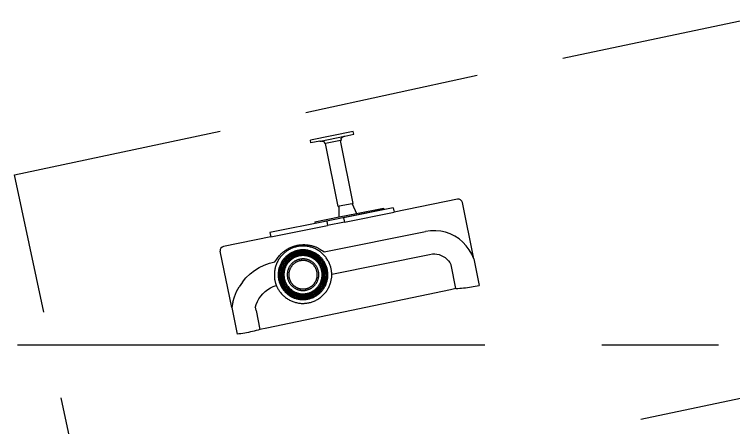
# Model space of a CAD drawing. Header units: inches. Extents: x -1841 to -80, y -100 to 1021.
# Drawn here: x -788.81 to -750.62, y 479.58 to 501.51 of the extents above; entities that cross this region are included whole.
import ezdxf

# ---------------------------------------------------------------- set-up
doc = ezdxf.new("R2010")
doc.units = ezdxf.units.IN
doc.header["$MEASUREMENT"] = 0
doc.layers.add('Edges', color=7, linetype='Continuous')
doc.layers.add('PDF_Geometry', color=7, linetype='Continuous', true_color=0x777777)

# ---------------------------------------------------------------- blocks, each defined once
blk = doc.blocks.new('Hanging Projector fr')
at = {"layer": 'Edges'}
for p, q in [((0.02427, 0.11772), (0.02427, 0.12111)), ((0.07728, 0.12111), (0.02427, 0.12111)), ((0.03547, 0.11772), (0.02427, 0.11772)), ((0.03547, 0.11772), (0.03593, 0.1177)), ((0.03593, 0.1177), (0.03599, 0.11772)), ((0.03599, 0.11772), (0.0364, 0.11766)), ((0.03599, 0.11772), (0.06557, 0.11772)), ((0.0364, 0.11766), (0.03686, 0.11758)), ((0.03686, 0.11758), (0.03732, 0.11748)), ((0.03732, 0.11748), (0.03776, 0.11735)), ((0.03776, 0.11735), (0.0382, 0.11718)), ((0.0382, 0.11718), (0.03863, 0.11699)), ((0.03863, 0.11699), (0.03904, 0.11677)), ((0.03904, 0.11677), (0.03944, 0.11653)), ((0.03944, 0.11653), (0.03982, 0.11626)), ((0.03982, 0.11626), (0.04019, 0.11597)), ((0.04019, 0.11597), (0.04053, 0.11565)), ((0.04053, 0.11358), (0.04053, 0.11565)), ((0.04053, 0.11358), (0.04155, 0.11358)), ((0.04155, 0.0358), (0.04155, 0.11358)), ((0.06001, 0.11358), (0.04155, 0.11358)), ((0.06103, 0.11358), (0.06001, 0.11358)), ((0.06001, 0.0358), (0.06001, 0.11358)), ((0.06103, 0.11565), (0.06137, 0.11597)), ((0.06103, 0.11358), (0.06103, 0.11565)), ((0.06137, 0.11597), (0.06173, 0.11626)), ((0.06173, 0.11626), (0.06212, 0.11653)), ((0.06212, 0.11653), (0.06252, 0.11677)), ((0.06252, 0.11677), (0.06293, 0.11699)), ((0.06293, 0.11699), (0.06336, 0.11718)), ((0.06336, 0.11718), (0.06379, 0.11735)), ((0.06379, 0.11735), (0.06424, 0.11748)), ((0.06424, 0.11748), (0.0647, 0.11758)), ((0.0647, 0.11758), (0.06516, 0.11766)), ((0.06516, 0.11766), (0.06557, 0.11772)), ((0.06557, 0.11772), (0.06562, 0.1177)), ((0.06562, 0.1177), (0.06609, 0.11772)), ((0.06609, 0.11772), (0.07728, 0.11772)), ((0.07728, 0.11772), (0.07728, 0.12111)), ((0.03995, 0.02328), (0.04278, 0.0358)), ((0.04155, 0.0358), (0.04278, 0.0358)), ((0.05877, 0.0358), (0.04278, 0.0358)), ((0.05877, 0.0358), (0.06161, 0.02328)), ((0.05877, 0.0358), (0.06001, 0.0358)), ((-0.04581, 0.02123), (-0.04581, 0.0159)), ((0.02442, 0.02123), (-0.04581, 0.02123)), ((0.01, 0.02328), (0.01, 0.02129)), ((0.01, 0.02328), (0.03995, 0.02328)), ((0.09473, 0.02129), (0.01, 0.02129)), ((0.02442, 0.02123), (0.02442, 0.0159)), ((0.03995, 0.02328), (0.06161, 0.02328)), ((0.04528, 0.02123), (0.04528, 0.0159)), ((0.10647, 0.02123), (0.04528, 0.02123)), ((0.06161, 0.02328), (0.09473, 0.02328)), ((0.09473, 0.02328), (0.09473, 0.02129)), ((0.10647, 0.02123), (0.10654, 0.02123)), ((0.10647, 0.02123), (0.10647, 0.0159)), ((0.10654, 0.02123), (0.10654, 0.0159)), ((-0.109, -0.0587), (-0.109, 0.0109)), ((-0.04581, 0.0159), (-0.104, 0.0159)), ((-0.04581, 0.0159), (0.02442, 0.0159)), ((0.04528, 0.0159), (0.02442, 0.0159)), ((0.04528, 0.0159), (0.10647, 0.0159)), ((0.10647, 0.0159), (0.10654, 0.0159)), ((0.18468, 0.0159), (0.10654, 0.0159)), ((0.18968, -0.0587), (0.18968, 0.0109)), ((-0.06673, -0.01767), (-0.06016, -0.01597)), ((-0.06016, -0.01597), (-0.05346, -0.01495)), ((-0.05346, -0.01495), (-0.04668, -0.01462)), ((0.01416, -0.01462), (0.13927, -0.01462)), ((0.14535, -0.01499), (0.13927, -0.01462)), ((0.15134, -0.01608), (0.14535, -0.01499)), ((0.15715, -0.01787), (0.15134, -0.01608)), ((-0.0849, -0.02669), (-0.07916, -0.02306)), ((-0.07916, -0.02306), (-0.07309, -0.02004)), ((-0.07309, -0.02004), (-0.06673, -0.01767)), ((0.16271, -0.02035), (0.15715, -0.01787)), ((0.16794, -0.02347), (0.16271, -0.02035)), ((0.17275, -0.0272), (0.16794, -0.02347)), ((-0.09022, -0.03089), (-0.09509, -0.03561)), ((-0.09022, -0.03089), (-0.0849, -0.02669)), ((0.17709, -0.03147), (0.17275, -0.0272)), ((0.18088, -0.03623), (0.17709, -0.03147)), ((-0.10324, -0.04644), (-0.09945, -0.04081)), ((-0.09945, -0.04081), (-0.09509, -0.03561)), ((-0.05828, -0.04445), (-0.05452, -0.04347)), ((-0.05452, -0.04347), (-0.05076, -0.0429)), ((0.01778, -0.04267), (0.13843, -0.04267)), ((0.13843, -0.04267), (0.14199, -0.04288)), ((0.14199, -0.04288), (0.14467, -0.04337)), ((0.14467, -0.04337), (0.14728, -0.04417)), ((0.18408, -0.04141), (0.18088, -0.03623)), ((0.18663, -0.04694), (0.18408, -0.04141)), ((-0.10644, -0.05242), (-0.10324, -0.04644)), ((-0.07452, -0.05472), (-0.07173, -0.05202)), ((-0.07173, -0.05202), (-0.06868, -0.04961)), ((-0.06868, -0.04961), (-0.0654, -0.04754)), ((-0.0654, -0.04754), (-0.06192, -0.04581)), ((-0.06192, -0.04581), (-0.05828, -0.04445)), ((0.14728, -0.04417), (0.14977, -0.04528)), ((0.14977, -0.04528), (0.15211, -0.04668)), ((0.15211, -0.04668), (0.15426, -0.04835)), ((0.15426, -0.04835), (0.1562, -0.05026)), ((0.1562, -0.05026), (0.1579, -0.05239)), ((0.18851, -0.05273), (0.18663, -0.04694)), ((-0.10644, -0.05242), (-0.109, -0.0587)), ((-0.109, -0.0587), (-0.109, -0.09149)), ((-0.07919, -0.06092), (-0.07701, -0.0577)), ((-0.07701, -0.0577), (-0.07452, -0.05472)), ((0.1579, -0.05239), (0.15933, -0.05471)), ((0.15933, -0.05471), (0.16048, -0.05718)), ((0.16048, -0.05718), (0.16132, -0.05978)), ((0.16132, -0.05978), (0.16144, -0.06043)), ((0.16144, -0.08955), (0.16144, -0.06043)), ((0.18968, -0.0587), (0.18851, -0.05273)), ((0.18968, -0.0587), (0.18968, -0.09149)), ((-0.08101, -0.06435), (-0.08069, -0.06374)), ((-0.08069, -0.06374), (-0.08059, -0.06355)), ((-0.08069, -0.06577), (-0.08069, -0.06374)), ((-0.08069, -0.06793), (-0.08069, -0.06577)), ((-0.08069, -0.06793), (-0.08069, -0.09149)), ((-0.08059, -0.06355), (-0.07919, -0.06092)), ((-0.10664, -0.09166), (-0.109, -0.09149)), ((-0.10428, -0.09179), (-0.10664, -0.09166)), ((-0.10193, -0.09189), (-0.10428, -0.09179)), ((-0.09957, -0.09197), (-0.10193, -0.09189)), ((-0.0972, -0.09201), (-0.09957, -0.09197)), ((-0.09484, -0.09203), (-0.0972, -0.09201)), ((-0.09248, -0.09201), (-0.09484, -0.09203)), ((-0.09012, -0.09197), (-0.09248, -0.09201)), ((-0.08776, -0.09189), (-0.09012, -0.09197)), ((-0.0854, -0.09179), (-0.08776, -0.09189)), ((-0.08305, -0.09166), (-0.0854, -0.09179)), ((-0.08069, -0.09149), (-0.08305, -0.09166)), ((-0.07231, -0.09149), (-0.08069, -0.09149)), ((0.15477, -0.08955), (-0.07231, -0.09149)), ((0.16144, -0.08955), (0.15477, -0.08955)), ((0.16144, -0.08955), (0.16378, -0.08987)), ((0.16378, -0.08987), (0.16612, -0.09017)), ((0.16612, -0.09017), (0.16847, -0.09043)), ((0.16847, -0.09043), (0.17082, -0.09067)), ((0.17082, -0.09067), (0.17317, -0.09088)), ((0.17317, -0.09088), (0.17553, -0.09105)), ((0.17553, -0.09105), (0.17788, -0.0912)), ((0.17788, -0.0912), (0.18024, -0.09132)), ((0.18024, -0.09132), (0.1826, -0.09141)), ((0.1826, -0.09141), (0.18496, -0.09147)), ((0.18496, -0.09147), (0.18732, -0.09149)), ((0.18732, -0.09149), (0.18968, -0.09149))]:
    blk.add_line(p, q, dxfattribs=at)
for points in [[(-0.02548, -0.00317), (-0.02657, -0.00348), (-0.02765, -0.00383), (-0.02872, -0.00421), (-0.02978, -0.00463), (-0.03082, -0.00508), (-0.03184, -0.00556), (-0.03285, -0.00608), (-0.03384, -0.00663), (-0.03482, -0.00721), (-0.03577, -0.00783), (-0.0367, -0.00848), (-0.03761, -0.00915), (-0.0385, -0.00986), (-0.03937, -0.01059), (-0.04021, -0.01135), (-0.04103, -0.01214), (-0.04181, -0.01296), (-0.04258, -0.0138), (-0.04331, -0.01466), (-0.04402, -0.01555), (-0.04469, -0.01646), (-0.04534, -0.0174), (-0.04595, -0.01835), (-0.04654, -0.01932), (-0.04709, -0.02032), (-0.04761, -0.02133), (-0.04809, -0.02235), (-0.04854, -0.02339), (-0.04896, -0.02445), (-0.04934, -0.02552), (-0.04969, -0.0266), (-0.05, -0.02769), (-0.05028, -0.02879), (-0.05052, -0.02989), (-0.05072, -0.03099), (-0.05089, -0.03208), (-0.05103, -0.03315), (-0.05113, -0.0342), (-0.05121, -0.03521), (-0.05125, -0.03619), (-0.05125, -0.03712), (-0.05124, -0.03801), (-0.0512, -0.03886), (-0.05114, -0.03965), (-0.05107, -0.0404), (-0.05099, -0.0411), (-0.05091, -0.04174), (-0.05083, -0.04234), (-0.05076, -0.04288), (-0.05069, -0.04339), (-0.05061, -0.04388), (-0.05052, -0.04437), (-0.0504, -0.04488), (-0.05026, -0.04542), (-0.05008, -0.04601), (-0.04986, -0.04668), (-0.0496, -0.04743), (-0.04928, -0.04825), (-0.04893, -0.04913), (-0.04853, -0.05006), (-0.04808, -0.05103), (-0.0476, -0.05202), (-0.04709, -0.05301), (-0.04654, -0.054), (-0.04595, -0.05498), (-0.04534, -0.05593), (-0.04469, -0.05686), (-0.04402, -0.05777), (-0.04331, -0.05866), (-0.04258, -0.05953), (-0.04181, -0.06037), (-0.04103, -0.06118), (-0.04021, -0.06197), (-0.03937, -0.06274), (-0.0385, -0.06347), (-0.03761, -0.06417), (-0.0367, -0.06485), (-0.03577, -0.0655), (-0.03482, -0.06611), (-0.03384, -0.0667), (-0.03285, -0.06725), (-0.03184, -0.06776), (-0.03082, -0.06825), (-0.02978, -0.0687), (-0.02872, -0.06912), (-0.02765, -0.0695), (-0.02657, -0.06985), (-0.02548, -0.07016), (-0.02438, -0.07044), (-0.02327, -0.07067), (-0.02215, -0.07088), (-0.02103, -0.07104), (-0.0199, -0.07117), (-0.01877, -0.07127), (-0.01764, -0.07132), (-0.0165, -0.07134), (-0.01537, -0.07132), (-0.01424, -0.07127), (-0.01311, -0.07117), (-0.01198, -0.07104), (-0.01086, -0.07088), (-0.00974, -0.07067), (-0.00863, -0.07044), (-0.00753, -0.07016), (-0.00644, -0.06985), (-0.00536, -0.0695), (-0.00429, -0.06912), (-0.00323, -0.0687), (-0.00219, -0.06825), (-0.00117, -0.06776), (-0.00016, -0.06725), (0.00083, -0.0667), (0.00181, -0.06611), (0.00276, -0.0655), (0.00369, -0.06485), (0.00461, -0.06417), (0.00549, -0.06347), (0.00636, -0.06274), (0.0072, -0.06197), (0.00802, -0.06118), (0.00881, -0.06037), (0.00957, -0.05953), (0.0103, -0.05866), (0.01101, -0.05777), (0.01168, -0.05686), (0.01233, -0.05593), (0.01294, -0.05498), (0.01353, -0.054), (0.01408, -0.05301), (0.0146, -0.05202), (0.01508, -0.05103), (0.01552, -0.05006), (0.01592, -0.04912), (0.01628, -0.04823), (0.01659, -0.0474), (0.01686, -0.04664), (0.01708, -0.04596), (0.01726, -0.04534), (0.01741, -0.04478), (0.01752, -0.04426), (0.01762, -0.04375), (0.0177, -0.04324), (0.01777, -0.04273), (0.01785, -0.04218), (0.01792, -0.04159), (0.018, -0.04095), (0.01808, -0.04027), (0.01814, -0.03954), (0.0182, -0.03876), (0.01824, -0.03794), (0.01825, -0.03707), (0.01824, -0.03615), (0.0182, -0.03519), (0.01813, -0.03418), (0.01802, -0.03314), (0.01789, -0.03207), (0.01771, -0.03099), (0.01751, -0.02989), (0.01727, -0.02879), (0.01699, -0.02769), (0.01668, -0.0266), (0.01633, -0.02552), (0.01595, -0.02445), (0.01553, -0.02339), (0.01508, -0.02235), (0.0146, -0.02133), (0.01408, -0.02032), (0.01353, -0.01932), (0.01294, -0.01835), (0.01233, -0.0174), (0.01168, -0.01646), (0.01101, -0.01555), (0.0103, -0.01466), (0.00957, -0.0138), (0.00881, -0.01296), (0.00802, -0.01214), (0.0072, -0.01135), (0.00636, -0.01059), (0.00549, -0.00986), (0.00461, -0.00915), (0.00369, -0.00848), (0.00276, -0.00783), (0.00181, -0.00721), (0.00083, -0.00663), (-0.00016, -0.00608), (-0.00117, -0.00556), (-0.00219, -0.00508), (-0.00323, -0.00463), (-0.00429, -0.00421), (-0.00536, -0.00383), (-0.00644, -0.00348), (-0.00753, -0.00317), (-0.00863, -0.00289), (-0.00974, -0.00265), (-0.01086, -0.00245), (-0.01198, -0.00228), (-0.01311, -0.00215), (-0.01424, -0.00206), (-0.01537, -0.002), (-0.0165, -0.00198), (-0.01764, -0.002), (-0.01877, -0.00206), (-0.0199, -0.00215), (-0.02103, -0.00228), (-0.02215, -0.00245), (-0.02327, -0.00265), (-0.02438, -0.00289)], [(-0.03777, -0.05793), (-0.03706, -0.05861), (-0.03633, -0.05927), (-0.03558, -0.05991), (-0.03481, -0.06052), (-0.03402, -0.06111), (-0.03321, -0.06167), (-0.03239, -0.0622), (-0.03154, -0.06271), (-0.03068, -0.06319), (-0.02981, -0.06364), (-0.02892, -0.06406), (-0.02801, -0.06445), (-0.0271, -0.06481), (-0.02617, -0.06514), (-0.02523, -0.06544), (-0.02429, -0.06571), (-0.02333, -0.06595), (-0.02237, -0.06616), (-0.0214, -0.06634), (-0.02043, -0.06648), (-0.01945, -0.06659), (-0.01847, -0.06667), (-0.01749, -0.06672), (-0.0165, -0.06674), (-0.01552, -0.06672), (-0.01454, -0.06667), (-0.01356, -0.06659), (-0.01258, -0.06648), (-0.01161, -0.06634), (-0.01064, -0.06616), (-0.00968, -0.06595), (-0.00872, -0.06571), (-0.00777, -0.06544), (-0.00684, -0.06514), (-0.00591, -0.06481), (-0.005, -0.06445), (-0.00409, -0.06406), (-0.0032, -0.06364), (-0.00233, -0.06319), (-0.00147, -0.06271), (-0.00062, -0.0622), (0.0002, -0.06167), (0.00101, -0.06111), (0.0018, -0.06052), (0.00257, -0.05991), (0.00332, -0.05927), (0.00405, -0.05861), (0.00476, -0.05793), (0.00545, -0.05722), (0.00611, -0.05649), (0.00674, -0.05574), (0.00735, -0.05497), (0.00794, -0.05418), (0.0085, -0.05337), (0.00903, -0.05254), (0.00954, -0.0517), (0.01002, -0.05084), (0.01047, -0.04996), (0.01089, -0.04908), (0.01128, -0.04817), (0.01164, -0.04726), (0.01197, -0.04633), (0.01227, -0.04539), (0.01255, -0.04445), (0.01278, -0.04349), (0.01299, -0.04253), (0.01317, -0.04156), (0.01331, -0.04059), (0.01342, -0.03961), (0.01351, -0.03863), (0.01355, -0.03765), (0.01357, -0.03666), (0.01355, -0.03568), (0.01351, -0.0347), (0.01342, -0.03372), (0.01331, -0.03274), (0.01317, -0.03176), (0.01299, -0.0308), (0.01278, -0.02983), (0.01255, -0.02888), (0.01227, -0.02793), (0.01197, -0.027), (0.01164, -0.02607), (0.01128, -0.02515), (0.01089, -0.02425), (0.01047, -0.02336), (0.01002, -0.02249), (0.00954, -0.02163), (0.00903, -0.02078), (0.0085, -0.01995), (0.00794, -0.01915), (0.00735, -0.01836), (0.00674, -0.01758), (0.00611, -0.01683), (0.00545, -0.0161), (0.00476, -0.0154), (0.00405, -0.01471), (0.00332, -0.01405), (0.00257, -0.01342), (0.0018, -0.0128), (0.00101, -0.01222), (0.0002, -0.01166), (-0.00062, -0.01112), (-0.00147, -0.01062), (-0.00233, -0.01014), (-0.0032, -0.00969), (-0.00409, -0.00927), (-0.005, -0.00888), (-0.00591, -0.00852), (-0.00684, -0.00818), (-0.00777, -0.00788), (-0.00872, -0.00761), (-0.00968, -0.00737), (-0.01064, -0.00717), (-0.01161, -0.00699), (-0.01258, -0.00685), (-0.01356, -0.00673), (-0.01454, -0.00665), (-0.01552, -0.0066), (-0.0165, -0.00659), (-0.01749, -0.0066), (-0.01847, -0.00665), (-0.01945, -0.00673), (-0.02043, -0.00685), (-0.0214, -0.00699), (-0.02237, -0.00717), (-0.02333, -0.00737), (-0.02429, -0.00761), (-0.02523, -0.00788), (-0.02617, -0.00818), (-0.0271, -0.00852), (-0.02801, -0.00888), (-0.02892, -0.00927), (-0.02981, -0.00969), (-0.03068, -0.01014), (-0.03154, -0.01062), (-0.03239, -0.01112), (-0.03321, -0.01166), (-0.03402, -0.01222), (-0.03481, -0.0128), (-0.03558, -0.01342), (-0.03633, -0.01405), (-0.03706, -0.01471), (-0.03777, -0.0154), (-0.03845, -0.0161), (-0.03912, -0.01683), (-0.03975, -0.01758), (-0.04036, -0.01836), (-0.04095, -0.01915), (-0.04151, -0.01995), (-0.04204, -0.02078), (-0.04255, -0.02163), (-0.04303, -0.02249), (-0.04348, -0.02336), (-0.0439, -0.02425), (-0.04429, -0.02515), (-0.04465, -0.02607), (-0.04498, -0.027), (-0.04528, -0.02793), (-0.04555, -0.02888), (-0.04579, -0.02983), (-0.046, -0.0308), (-0.04618, -0.03176), (-0.04632, -0.03274), (-0.04643, -0.03372), (-0.04651, -0.0347), (-0.04656, -0.03568), (-0.04658, -0.03666), (-0.04656, -0.03765), (-0.04651, -0.03863), (-0.04643, -0.03961), (-0.04632, -0.04059), (-0.04618, -0.04156), (-0.046, -0.04253), (-0.04579, -0.04349), (-0.04555, -0.04445), (-0.04528, -0.04539), (-0.04498, -0.04633), (-0.04465, -0.04726), (-0.04429, -0.04817), (-0.0439, -0.04908), (-0.04348, -0.04996), (-0.04303, -0.05084), (-0.04255, -0.0517), (-0.04204, -0.05254), (-0.04151, -0.05337), (-0.04095, -0.05418), (-0.04036, -0.05497), (-0.03975, -0.05574), (-0.03912, -0.05649), (-0.03845, -0.05722)], [(-0.0165, -0.00779), (-0.01745, -0.0078), (-0.01839, -0.00785), (-0.01933, -0.00793), (-0.02027, -0.00804), (-0.02121, -0.00818), (-0.02214, -0.00834), (-0.02306, -0.00854), (-0.02398, -0.00877), (-0.02489, -0.00903), (-0.02579, -0.00932), (-0.02668, -0.00964), (-0.02755, -0.00999), (-0.02842, -0.01036), (-0.02928, -0.01077), (-0.03012, -0.0112), (-0.03094, -0.01166), (-0.03175, -0.01214), (-0.03255, -0.01266), (-0.03332, -0.01319), (-0.03408, -0.01376), (-0.03482, -0.01434), (-0.03554, -0.01495), (-0.03624, -0.01559), (-0.03692, -0.01625), (-0.03758, -0.01693), (-0.03821, -0.01763), (-0.03882, -0.01835), (-0.03941, -0.01909), (-0.03997, -0.01984), (-0.04051, -0.02062), (-0.04102, -0.02142), (-0.04151, -0.02223), (-0.04197, -0.02305), (-0.0424, -0.02389), (-0.0428, -0.02475), (-0.04318, -0.02561), (-0.04353, -0.02649), (-0.04385, -0.02738), (-0.04414, -0.02828), (-0.04439, -0.02919), (-0.04462, -0.03011), (-0.04482, -0.03103), (-0.04499, -0.03196), (-0.04513, -0.03289), (-0.04524, -0.03383), (-0.04532, -0.03477), (-0.04536, -0.03572), (-0.04538, -0.03666), (-0.04536, -0.03761), (-0.04532, -0.03855), (-0.04524, -0.03949), (-0.04513, -0.04043), (-0.04499, -0.04137), (-0.04482, -0.0423), (-0.04462, -0.04322), (-0.04439, -0.04414), (-0.04414, -0.04504), (-0.04385, -0.04594), (-0.04353, -0.04683), (-0.04318, -0.04771), (-0.0428, -0.04858), (-0.0424, -0.04943), (-0.04197, -0.05027), (-0.04151, -0.0511), (-0.04102, -0.05191), (-0.04051, -0.0527), (-0.03997, -0.05348), (-0.03941, -0.05424), (-0.03882, -0.05498), (-0.03821, -0.0557), (-0.03758, -0.0564), (-0.03692, -0.05708), (-0.03624, -0.05774), (-0.03554, -0.05837), (-0.03482, -0.05898), (-0.03408, -0.05957), (-0.03332, -0.06013), (-0.03255, -0.06067), (-0.03175, -0.06118), (-0.03094, -0.06167), (-0.03012, -0.06213), (-0.02928, -0.06256), (-0.02842, -0.06296), (-0.02755, -0.06334), (-0.02668, -0.06369), (-0.02579, -0.064), (-0.02489, -0.06429), (-0.02398, -0.06455), (-0.02306, -0.06478), (-0.02214, -0.06498), (-0.02121, -0.06515), (-0.02027, -0.06529), (-0.01933, -0.0654), (-0.01839, -0.06548), (-0.01745, -0.06552), (-0.0165, -0.06554), (-0.01556, -0.06552), (-0.01462, -0.06548), (-0.01367, -0.0654), (-0.01274, -0.06529), (-0.0118, -0.06515), (-0.01087, -0.06498), (-0.00995, -0.06478), (-0.00903, -0.06455), (-0.00812, -0.06429), (-0.00722, -0.064), (-0.00633, -0.06369), (-0.00545, -0.06334), (-0.00459, -0.06296), (-0.00373, -0.06256), (-0.00289, -0.06213), (-0.00207, -0.06167), (-0.00126, -0.06118), (-0.00046, -0.06067), (0.00031, -0.06013), (0.00107, -0.05957), (0.00181, -0.05898), (0.00253, -0.05837), (0.00323, -0.05774), (0.00391, -0.05708), (0.00457, -0.0564), (0.0052, -0.0557), (0.00582, -0.05498), (0.0064, -0.05424), (0.00697, -0.05348), (0.0075, -0.0527), (0.00802, -0.05191), (0.0085, -0.0511), (0.00896, -0.05027), (0.00939, -0.04943), (0.0098, -0.04858), (0.01017, -0.04771), (0.01052, -0.04683), (0.01084, -0.04594), (0.01113, -0.04504), (0.01139, -0.04414), (0.01162, -0.04322), (0.01181, -0.0423), (0.01198, -0.04137), (0.01212, -0.04043), (0.01223, -0.03949), (0.01231, -0.03855), (0.01235, -0.03761), (0.01237, -0.03666), (0.01235, -0.03572), (0.01231, -0.03477), (0.01223, -0.03383), (0.01212, -0.03289), (0.01198, -0.03196), (0.01181, -0.03103), (0.01162, -0.03011), (0.01139, -0.02919), (0.01113, -0.02828), (0.01084, -0.02738), (0.01052, -0.02649), (0.01017, -0.02561), (0.0098, -0.02475), (0.00939, -0.02389), (0.00896, -0.02305), (0.0085, -0.02223), (0.00802, -0.02142), (0.0075, -0.02062), (0.00697, -0.01984), (0.0064, -0.01909), (0.00582, -0.01835), (0.0052, -0.01763), (0.00457, -0.01693), (0.00391, -0.01625), (0.00323, -0.01559), (0.00253, -0.01495), (0.00181, -0.01434), (0.00107, -0.01376), (0.00031, -0.01319), (-0.00046, -0.01266), (-0.00126, -0.01214), (-0.00207, -0.01166), (-0.00289, -0.0112), (-0.00373, -0.01077), (-0.00459, -0.01036), (-0.00545, -0.00999), (-0.00633, -0.00964), (-0.00722, -0.00932), (-0.00812, -0.00903), (-0.00903, -0.00877), (-0.00995, -0.00854), (-0.01087, -0.00834), (-0.0118, -0.00818), (-0.01274, -0.00804), (-0.01367, -0.00793), (-0.01462, -0.00785), (-0.01556, -0.0078)], [(-0.0406, -0.02275), (-0.04013, -0.02197), (-0.03963, -0.02121), (-0.03912, -0.02046), (-0.03857, -0.01973), (-0.03801, -0.01902), (-0.03742, -0.01832), (-0.03681, -0.01765), (-0.03617, -0.01699), (-0.03552, -0.01636), (-0.03485, -0.01575), (-0.03415, -0.01516), (-0.03344, -0.01459), (-0.03271, -0.01405), (-0.03196, -0.01353), (-0.03119, -0.01304), (-0.03041, -0.01257), (-0.02962, -0.01213), (-0.02881, -0.01171), (-0.02798, -0.01133), (-0.02715, -0.01096), (-0.0263, -0.01063), (-0.02545, -0.01032), (-0.02458, -0.01004), (-0.0237, -0.00979), (-0.02282, -0.00957), (-0.02193, -0.00938), (-0.02104, -0.00922), (-0.02014, -0.00908), (-0.01923, -0.00898), (-0.01832, -0.00891), (-0.01741, -0.00886), (-0.0165, -0.00885), (-0.01559, -0.00886), (-0.01469, -0.00891), (-0.01378, -0.00898), (-0.01287, -0.00908), (-0.01197, -0.00922), (-0.01108, -0.00938), (-0.01019, -0.00957), (-0.0093, -0.00979), (-0.00843, -0.01004), (-0.00756, -0.01032), (-0.00671, -0.01063), (-0.00586, -0.01096), (-0.00502, -0.01133), (-0.0042, -0.01171), (-0.00339, -0.01213), (-0.0026, -0.01257), (-0.00181, -0.01304), (-0.00105, -0.01353), (-0.0003, -0.01405), (0.00043, -0.01459), (0.00114, -0.01516), (0.00184, -0.01575), (0.00251, -0.01636), (0.00317, -0.01699), (0.0038, -0.01765), (0.00441, -0.01832), (0.005, -0.01902), (0.00556, -0.01973), (0.00611, -0.02046), (0.00663, -0.02121), (0.00712, -0.02197), (0.00759, -0.02275), (0.00803, -0.02355), (0.00844, -0.02436), (0.00883, -0.02518), (0.0092, -0.02602), (0.00953, -0.02686), (0.00984, -0.02772), (0.01012, -0.02859), (0.01037, -0.02946), (0.01059, -0.03035), (0.01078, -0.03124), (0.01094, -0.03213), (0.01108, -0.03303), (0.01118, -0.03394), (0.01125, -0.03484), (0.0113, -0.03575), (0.01131, -0.03666), (0.0113, -0.03757), (0.01125, -0.03848), (0.01118, -0.03939), (0.01108, -0.04029), (0.01094, -0.04119), (0.01078, -0.04209), (0.01059, -0.04298), (0.01037, -0.04386), (0.01012, -0.04474), (0.00984, -0.0456), (0.00953, -0.04646), (0.0092, -0.04731), (0.00883, -0.04814), (0.00844, -0.04897), (0.00803, -0.04978), (0.00759, -0.05057), (0.00712, -0.05135), (0.00663, -0.05212), (0.00611, -0.05287), (0.00556, -0.0536), (0.005, -0.05431), (0.00441, -0.055), (0.0038, -0.05568), (0.00317, -0.05633), (0.00251, -0.05697), (0.00184, -0.05758), (0.00114, -0.05817), (0.00043, -0.05873), (-0.0003, -0.05927), (-0.00105, -0.05979), (-0.00181, -0.06029), (-0.0026, -0.06075), (-0.00339, -0.0612), (-0.0042, -0.06161), (-0.00502, -0.062), (-0.00586, -0.06236), (-0.00671, -0.0627), (-0.00756, -0.063), (-0.00843, -0.06328), (-0.0093, -0.06353), (-0.01019, -0.06375), (-0.01108, -0.06395), (-0.01197, -0.06411), (-0.01287, -0.06424), (-0.01378, -0.06435), (-0.01469, -0.06442), (-0.01559, -0.06447), (-0.0165, -0.06448), (-0.01741, -0.06447), (-0.01832, -0.06442), (-0.01923, -0.06435), (-0.02014, -0.06424), (-0.02104, -0.06411), (-0.02193, -0.06395), (-0.02282, -0.06375), (-0.0237, -0.06353), (-0.02458, -0.06328), (-0.02545, -0.063), (-0.0263, -0.0627), (-0.02715, -0.06236), (-0.02798, -0.062), (-0.02881, -0.06161), (-0.02962, -0.0612), (-0.03041, -0.06075), (-0.03119, -0.06029), (-0.03196, -0.05979), (-0.03271, -0.05927), (-0.03344, -0.05873), (-0.03415, -0.05817), (-0.03485, -0.05758), (-0.03552, -0.05697), (-0.03617, -0.05633), (-0.03681, -0.05568), (-0.03742, -0.055), (-0.03801, -0.05431), (-0.03857, -0.0536), (-0.03912, -0.05287), (-0.03963, -0.05212), (-0.04013, -0.05135), (-0.0406, -0.05057), (-0.04104, -0.04978), (-0.04145, -0.04897), (-0.04184, -0.04814), (-0.0422, -0.04731), (-0.04254, -0.04646), (-0.04285, -0.0456), (-0.04312, -0.04474), (-0.04337, -0.04386), (-0.0436, -0.04298), (-0.04379, -0.04209), (-0.04395, -0.04119), (-0.04408, -0.04029), (-0.04419, -0.03939), (-0.04426, -0.03848), (-0.04431, -0.03757), (-0.04432, -0.03666), (-0.04431, -0.03575), (-0.04426, -0.03484), (-0.04419, -0.03394), (-0.04408, -0.03303), (-0.04395, -0.03213), (-0.04379, -0.03124), (-0.0436, -0.03035), (-0.04337, -0.02946), (-0.04312, -0.02859), (-0.04285, -0.02772), (-0.04254, -0.02686), (-0.0422, -0.02602), (-0.04184, -0.02518), (-0.04145, -0.02436), (-0.04104, -0.02355)], [(0.01005, -0.03666), (0.01004, -0.03579), (0.00999, -0.03493), (0.00992, -0.03406), (0.00982, -0.0332), (0.0097, -0.03234), (0.00954, -0.03148), (0.00936, -0.03063), (0.00915, -0.02979), (0.00891, -0.02895), (0.00864, -0.02813), (0.00835, -0.02731), (0.00803, -0.0265), (0.00768, -0.0257), (0.00731, -0.02492), (0.00692, -0.02414), (0.00649, -0.02339), (0.00605, -0.02264), (0.00558, -0.02191), (0.00508, -0.0212), (0.00456, -0.0205), (0.00402, -0.01982), (0.00346, -0.01915), (0.00288, -0.01851), (0.00227, -0.01789), (0.00165, -0.01728), (0.00101, -0.0167), (0.00034, -0.01614), (-0.00034, -0.0156), (-0.00104, -0.01508), (-0.00175, -0.01458), (-0.00248, -0.01411), (-0.00323, -0.01366), (-0.00399, -0.01324), (-0.00476, -0.01285), (-0.00554, -0.01247), (-0.00634, -0.01213), (-0.00715, -0.01181), (-0.00797, -0.01152), (-0.0088, -0.01125), (-0.00963, -0.01101), (-0.01047, -0.0108), (-0.01132, -0.01062), (-0.01218, -0.01046), (-0.01304, -0.01033), (-0.0139, -0.01024), (-0.01477, -0.01016), (-0.01564, -0.01012), (-0.0165, -0.01011), (-0.01737, -0.01012), (-0.01824, -0.01016), (-0.01911, -0.01024), (-0.01997, -0.01033), (-0.02083, -0.01046), (-0.02169, -0.01062), (-0.02253, -0.0108), (-0.02338, -0.01101), (-0.02421, -0.01125), (-0.02504, -0.01152), (-0.02586, -0.01181), (-0.02667, -0.01213), (-0.02746, -0.01247), (-0.02825, -0.01285), (-0.02902, -0.01324), (-0.02978, -0.01366), (-0.03053, -0.01411), (-0.03126, -0.01458), (-0.03197, -0.01508), (-0.03267, -0.0156), (-0.03335, -0.01614), (-0.03401, -0.0167), (-0.03466, -0.01728), (-0.03528, -0.01789), (-0.03589, -0.01851), (-0.03647, -0.01915), (-0.03703, -0.01982), (-0.03757, -0.0205), (-0.03809, -0.0212), (-0.03858, -0.02191), (-0.03906, -0.02264), (-0.0395, -0.02339), (-0.03992, -0.02414), (-0.04032, -0.02492), (-0.04069, -0.0257), (-0.04104, -0.0265), (-0.04136, -0.02731), (-0.04165, -0.02813), (-0.04192, -0.02895), (-0.04216, -0.02979), (-0.04237, -0.03063), (-0.04255, -0.03148), (-0.04271, -0.03234), (-0.04283, -0.0332), (-0.04293, -0.03406), (-0.043, -0.03493), (-0.04305, -0.03579), (-0.04306, -0.03666), (-0.04305, -0.03753), (-0.043, -0.0384), (-0.04293, -0.03927), (-0.04283, -0.04013), (-0.04271, -0.04099), (-0.04255, -0.04184), (-0.04237, -0.04269), (-0.04216, -0.04354), (-0.04192, -0.04437), (-0.04165, -0.0452), (-0.04136, -0.04602), (-0.04104, -0.04683), (-0.04069, -0.04762), (-0.04032, -0.04841), (-0.03992, -0.04918), (-0.0395, -0.04994), (-0.03906, -0.05069), (-0.03858, -0.05142), (-0.03809, -0.05213), (-0.03757, -0.05283), (-0.03703, -0.05351), (-0.03647, -0.05417), (-0.03589, -0.05482), (-0.03528, -0.05544), (-0.03466, -0.05605), (-0.03401, -0.05663), (-0.03335, -0.05719), (-0.03267, -0.05773), (-0.03197, -0.05825), (-0.03126, -0.05874), (-0.03053, -0.05921), (-0.02978, -0.05966), (-0.02902, -0.06008), (-0.02825, -0.06048), (-0.02746, -0.06085), (-0.02667, -0.0612), (-0.02586, -0.06152), (-0.02504, -0.06181), (-0.02421, -0.06208), (-0.02338, -0.06231), (-0.02253, -0.06253), (-0.02169, -0.06271), (-0.02083, -0.06286), (-0.01997, -0.06299), (-0.01911, -0.06309), (-0.01824, -0.06316), (-0.01737, -0.06321), (-0.0165, -0.06322), (-0.01564, -0.06321), (-0.01477, -0.06316), (-0.0139, -0.06309), (-0.01304, -0.06299), (-0.01218, -0.06286), (-0.01132, -0.06271), (-0.01047, -0.06253), (-0.00963, -0.06231), (-0.0088, -0.06208), (-0.00797, -0.06181), (-0.00715, -0.06152), (-0.00634, -0.0612), (-0.00554, -0.06085), (-0.00476, -0.06048), (-0.00399, -0.06008), (-0.00323, -0.05966), (-0.00248, -0.05921), (-0.00175, -0.05874), (-0.00104, -0.05825), (-0.00034, -0.05773), (0.00034, -0.05719), (0.00101, -0.05663), (0.00165, -0.05605), (0.00227, -0.05544), (0.00288, -0.05482), (0.00346, -0.05417), (0.00402, -0.05351), (0.00456, -0.05283), (0.00508, -0.05213), (0.00558, -0.05142), (0.00605, -0.05069), (0.00649, -0.04994), (0.00692, -0.04918), (0.00731, -0.04841), (0.00768, -0.04762), (0.00803, -0.04683), (0.00835, -0.04602), (0.00864, -0.0452), (0.00891, -0.04437), (0.00915, -0.04354), (0.00936, -0.04269), (0.00954, -0.04184), (0.0097, -0.04099), (0.00982, -0.04013), (0.00992, -0.03927), (0.00999, -0.0384), (0.01004, -0.03753)], [(-0.041, -0.0301), (-0.04078, -0.0293), (-0.04052, -0.02851), (-0.04024, -0.02773), (-0.03994, -0.02696), (-0.03961, -0.0262), (-0.03925, -0.02545), (-0.03887, -0.02471), (-0.03847, -0.02398), (-0.03804, -0.02327), (-0.03759, -0.02257), (-0.03712, -0.02189), (-0.03663, -0.02122), (-0.03611, -0.02057), (-0.03557, -0.01994), (-0.03502, -0.01932), (-0.03444, -0.01873), (-0.03384, -0.01815), (-0.03323, -0.01759), (-0.03259, -0.01706), (-0.03194, -0.01654), (-0.03128, -0.01605), (-0.0306, -0.01557), (-0.0299, -0.01512), (-0.02919, -0.0147), (-0.02846, -0.01429), (-0.02772, -0.01392), (-0.02697, -0.01356), (-0.02621, -0.01323), (-0.02544, -0.01293), (-0.02466, -0.01265), (-0.02387, -0.01239), (-0.02307, -0.01216), (-0.02226, -0.01196), (-0.02145, -0.01179), (-0.02064, -0.01164), (-0.01982, -0.01152), (-0.01899, -0.01142), (-0.01816, -0.01135), (-0.01733, -0.01131), (-0.0165, -0.0113), (-0.01567, -0.01131), (-0.01485, -0.01135), (-0.01402, -0.01142), (-0.01319, -0.01152), (-0.01237, -0.01164), (-0.01156, -0.01179), (-0.01074, -0.01196), (-0.00994, -0.01216), (-0.00914, -0.01239), (-0.00835, -0.01265), (-0.00757, -0.01293), (-0.0068, -0.01323), (-0.00604, -0.01356), (-0.00529, -0.01392), (-0.00455, -0.01429), (-0.00382, -0.0147), (-0.00311, -0.01512), (-0.00241, -0.01557), (-0.00173, -0.01605), (-0.00106, -0.01654), (-0.00041, -0.01706), (0.00022, -0.01759), (0.00083, -0.01815), (0.00143, -0.01873), (0.00201, -0.01932), (0.00256, -0.01994), (0.0031, -0.02057), (0.00362, -0.02122), (0.00411, -0.02189), (0.00458, -0.02257), (0.00503, -0.02327), (0.00546, -0.02398), (0.00586, -0.02471), (0.00624, -0.02545), (0.0066, -0.0262), (0.00693, -0.02696), (0.00723, -0.02773), (0.00751, -0.02851), (0.00777, -0.0293), (0.008, -0.0301), (0.0082, -0.0309), (0.00837, -0.03171), (0.00852, -0.03253), (0.00864, -0.03335), (0.00874, -0.03418), (0.0088, -0.035), (0.00885, -0.03583), (0.00886, -0.03666), (0.00885, -0.03749), (0.0088, -0.03832), (0.00874, -0.03915), (0.00864, -0.03997), (0.00852, -0.04079), (0.00837, -0.04161), (0.0082, -0.04242), (0.008, -0.04323), (0.00777, -0.04403), (0.00751, -0.04482), (0.00723, -0.0456), (0.00693, -0.04637), (0.0066, -0.04713), (0.00624, -0.04788), (0.00586, -0.04862), (0.00546, -0.04935), (0.00503, -0.05006), (0.00458, -0.05075), (0.00411, -0.05144), (0.00362, -0.0521), (0.0031, -0.05275), (0.00256, -0.05339), (0.00201, -0.054), (0.00143, -0.0546), (0.00083, -0.05518), (0.00022, -0.05573), (-0.00041, -0.05627), (-0.00106, -0.05679), (-0.00173, -0.05728), (-0.00241, -0.05775), (-0.00311, -0.0582), (-0.00382, -0.05863), (-0.00455, -0.05903), (-0.00529, -0.05941), (-0.00604, -0.05977), (-0.0068, -0.0601), (-0.00757, -0.0604), (-0.00835, -0.06068), (-0.00914, -0.06093), (-0.00994, -0.06116), (-0.01074, -0.06136), (-0.01156, -0.06154), (-0.01237, -0.06169), (-0.01319, -0.06181), (-0.01402, -0.0619), (-0.01485, -0.06197), (-0.01567, -0.06201), (-0.0165, -0.06203), (-0.01733, -0.06201), (-0.01816, -0.06197), (-0.01899, -0.0619), (-0.01982, -0.06181), (-0.02064, -0.06169), (-0.02145, -0.06154), (-0.02226, -0.06136), (-0.02307, -0.06116), (-0.02387, -0.06093), (-0.02466, -0.06068), (-0.02544, -0.0604), (-0.02621, -0.0601), (-0.02697, -0.05977), (-0.02772, -0.05941), (-0.02846, -0.05903), (-0.02919, -0.05863), (-0.0299, -0.0582), (-0.0306, -0.05775), (-0.03128, -0.05728), (-0.03194, -0.05679), (-0.03259, -0.05627), (-0.03323, -0.05573), (-0.03384, -0.05518), (-0.03444, -0.0546), (-0.03502, -0.054), (-0.03557, -0.05339), (-0.03611, -0.05275), (-0.03663, -0.0521), (-0.03712, -0.05144), (-0.03759, -0.05075), (-0.03804, -0.05006), (-0.03847, -0.04935), (-0.03887, -0.04862), (-0.03925, -0.04788), (-0.03961, -0.04713), (-0.03994, -0.04637), (-0.04024, -0.0456), (-0.04052, -0.04482), (-0.04078, -0.04403), (-0.041, -0.04323), (-0.04121, -0.04242), (-0.04138, -0.04161), (-0.04153, -0.04079), (-0.04165, -0.03997), (-0.04175, -0.03915), (-0.04181, -0.03832), (-0.04185, -0.03749), (-0.04187, -0.03666), (-0.04185, -0.03583), (-0.04181, -0.035), (-0.04175, -0.03418), (-0.04165, -0.03335), (-0.04153, -0.03253), (-0.04138, -0.03171), (-0.04121, -0.0309)], [(0.00446, -0.02456), (0.00405, -0.02388), (0.00362, -0.02321), (0.00317, -0.02256), (0.0027, -0.02193), (0.00221, -0.02131), (0.0017, -0.0207), (0.00116, -0.02012), (0.00061, -0.01955), (0.00004, -0.01899), (-0.00054, -0.01846), (-0.00115, -0.01795), (-0.00177, -0.01746), (-0.0024, -0.01699), (-0.00306, -0.01654), (-0.00372, -0.01611), (-0.0044, -0.0157), (-0.00509, -0.01531), (-0.0058, -0.01495), (-0.00651, -0.01461), (-0.00724, -0.0143), (-0.00798, -0.01401), (-0.00872, -0.01374), (-0.00948, -0.0135), (-0.01024, -0.01328), (-0.01101, -0.01309), (-0.01178, -0.01292), (-0.01256, -0.01278), (-0.01334, -0.01266), (-0.01413, -0.01257), (-0.01492, -0.01251), (-0.01571, -0.01247), (-0.0165, -0.01246), (-0.0173, -0.01247), (-0.01809, -0.01251), (-0.01888, -0.01257), (-0.01966, -0.01266), (-0.02045, -0.01278), (-0.02123, -0.01292), (-0.022, -0.01309), (-0.02277, -0.01328), (-0.02353, -0.0135), (-0.02429, -0.01374), (-0.02503, -0.01401), (-0.02577, -0.0143), (-0.0265, -0.01461), (-0.02721, -0.01495), (-0.02792, -0.01531), (-0.02861, -0.0157), (-0.02929, -0.01611), (-0.02995, -0.01654), (-0.0306, -0.01699), (-0.03124, -0.01746), (-0.03186, -0.01795), (-0.03247, -0.01846), (-0.03305, -0.01899), (-0.03362, -0.01955), (-0.03417, -0.02012), (-0.0347, -0.0207), (-0.03522, -0.02131), (-0.03571, -0.02193), (-0.03618, -0.02256), (-0.03663, -0.02321), (-0.03706, -0.02388), (-0.03747, -0.02456), (-0.03785, -0.02525), (-0.03822, -0.02596), (-0.03855, -0.02667), (-0.03887, -0.0274), (-0.03916, -0.02814), (-0.03943, -0.02888), (-0.03967, -0.02964), (-0.03989, -0.0304), (-0.04008, -0.03117), (-0.04025, -0.03194), (-0.04039, -0.03272), (-0.0405, -0.0335), (-0.0406, -0.03429), (-0.04066, -0.03508), (-0.0407, -0.03587), (-0.04071, -0.03666), (-0.0407, -0.03746), (-0.04066, -0.03825), (-0.0406, -0.03904), (-0.0405, -0.03982), (-0.04039, -0.04061), (-0.04025, -0.04139), (-0.04008, -0.04216), (-0.03989, -0.04293), (-0.03967, -0.04369), (-0.03943, -0.04444), (-0.03916, -0.04519), (-0.03887, -0.04593), (-0.03855, -0.04665), (-0.03822, -0.04737), (-0.03785, -0.04807), (-0.03747, -0.04877), (-0.03706, -0.04945), (-0.03663, -0.05011), (-0.03618, -0.05076), (-0.03571, -0.0514), (-0.03522, -0.05202), (-0.0347, -0.05262), (-0.03417, -0.05321), (-0.03362, -0.05378), (-0.03305, -0.05433), (-0.03247, -0.05486), (-0.03186, -0.05538), (-0.03124, -0.05587), (-0.0306, -0.05634), (-0.02995, -0.05679), (-0.02929, -0.05722), (-0.02861, -0.05763), (-0.02792, -0.05801), (-0.02721, -0.05837), (-0.0265, -0.05871), (-0.02577, -0.05903), (-0.02503, -0.05932), (-0.02429, -0.05959), (-0.02353, -0.05983), (-0.02277, -0.06005), (-0.022, -0.06024), (-0.02123, -0.06041), (-0.02045, -0.06055), (-0.01966, -0.06066), (-0.01888, -0.06075), (-0.01809, -0.06082), (-0.0173, -0.06086), (-0.0165, -0.06087), (-0.01571, -0.06086), (-0.01492, -0.06082), (-0.01413, -0.06075), (-0.01334, -0.06066), (-0.01256, -0.06055), (-0.01178, -0.06041), (-0.01101, -0.06024), (-0.01024, -0.06005), (-0.00948, -0.05983), (-0.00872, -0.05959), (-0.00798, -0.05932), (-0.00724, -0.05903), (-0.00651, -0.05871), (-0.0058, -0.05837), (-0.00509, -0.05801), (-0.0044, -0.05763), (-0.00372, -0.05722), (-0.00306, -0.05679), (-0.0024, -0.05634), (-0.00177, -0.05587), (-0.00115, -0.05538), (-0.00054, -0.05486), (0.00004, -0.05433), (0.00061, -0.05378), (0.00116, -0.05321), (0.0017, -0.05262), (0.00221, -0.05202), (0.0027, -0.0514), (0.00317, -0.05076), (0.00362, -0.05011), (0.00405, -0.04945), (0.00446, -0.04877), (0.00484, -0.04807), (0.00521, -0.04737), (0.00555, -0.04665), (0.00586, -0.04593), (0.00615, -0.04519), (0.00642, -0.04444), (0.00666, -0.04369), (0.00688, -0.04293), (0.00707, -0.04216), (0.00724, -0.04139), (0.00738, -0.04061), (0.0075, -0.03982), (0.00759, -0.03904), (0.00765, -0.03825), (0.00769, -0.03746), (0.0077, -0.03666), (0.00769, -0.03587), (0.00765, -0.03508), (0.00759, -0.03429), (0.0075, -0.0335), (0.00738, -0.03272), (0.00724, -0.03194), (0.00707, -0.03117), (0.00688, -0.0304), (0.00666, -0.02964), (0.00642, -0.02888), (0.00615, -0.02814), (0.00586, -0.0274), (0.00555, -0.02667), (0.00521, -0.02596), (0.00484, -0.02525)], [(0.00004, -0.04621), (0.00034, -0.04567), (0.00063, -0.04511), (0.00089, -0.04455), (0.00114, -0.04397), (0.00137, -0.04339), (0.00158, -0.0428), (0.00178, -0.04221), (0.00195, -0.04161), (0.0021, -0.041), (0.00223, -0.04039), (0.00234, -0.03977), (0.00243, -0.03916), (0.00251, -0.03854), (0.00256, -0.03791), (0.00259, -0.03729), (0.0026, -0.03666), (0.00259, -0.03604), (0.00256, -0.03541), (0.00251, -0.03479), (0.00243, -0.03417), (0.00234, -0.03355), (0.00223, -0.03294), (0.0021, -0.03233), (0.00195, -0.03172), (0.00178, -0.03112), (0.00158, -0.03052), (0.00137, -0.02993), (0.00114, -0.02935), (0.00089, -0.02878), (0.00063, -0.02821), (0.00034, -0.02766), (0.00004, -0.02711), (-0.00028, -0.02658), (-0.00062, -0.02605), (-0.00098, -0.02554), (-0.00135, -0.02503), (-0.00174, -0.02455), (-0.00214, -0.02407), (-0.00256, -0.02361), (-0.003, -0.02316), (-0.00345, -0.02272), (-0.00391, -0.0223), (-0.00439, -0.0219), (-0.00488, -0.02151), (-0.00538, -0.02114), (-0.00589, -0.02078), (-0.00642, -0.02044), (-0.00695, -0.02012), (-0.0075, -0.01982), (-0.00806, -0.01953), (-0.00862, -0.01926), (-0.00919, -0.01902), (-0.00978, -0.01879), (-0.01036, -0.01858), (-0.01096, -0.01838), (-0.01156, -0.01821), (-0.01217, -0.01806), (-0.01278, -0.01793), (-0.01339, -0.01782), (-0.01401, -0.01772), (-0.01463, -0.01765), (-0.01526, -0.0176), (-0.01588, -0.01757), (-0.0165, -0.01756), (-0.01713, -0.01757), (-0.01775, -0.0176), (-0.01838, -0.01765), (-0.019, -0.01772), (-0.01962, -0.01782), (-0.02023, -0.01793), (-0.02084, -0.01806), (-0.02145, -0.01821), (-0.02205, -0.01838), (-0.02264, -0.01858), (-0.02323, -0.01879), (-0.02381, -0.01902), (-0.02439, -0.01926), (-0.02495, -0.01953), (-0.02551, -0.01982), (-0.02606, -0.02012), (-0.02659, -0.02044), (-0.02712, -0.02078), (-0.02763, -0.02114), (-0.02813, -0.02151), (-0.02862, -0.0219), (-0.0291, -0.0223), (-0.02956, -0.02272), (-0.03001, -0.02316), (-0.03045, -0.02361), (-0.03087, -0.02407), (-0.03127, -0.02455), (-0.03166, -0.02503), (-0.03203, -0.02554), (-0.03239, -0.02605), (-0.03273, -0.02658), (-0.03305, -0.02711), (-0.03335, -0.02766), (-0.03364, -0.02821), (-0.0339, -0.02878), (-0.03415, -0.02935), (-0.03438, -0.02993), (-0.03459, -0.03052), (-0.03478, -0.03112), (-0.03496, -0.03172), (-0.03511, -0.03233), (-0.03524, -0.03294), (-0.03535, -0.03355), (-0.03544, -0.03417), (-0.03551, -0.03479), (-0.03557, -0.03541), (-0.0356, -0.03604), (-0.03561, -0.03666), (-0.0356, -0.03729), (-0.03557, -0.03791), (-0.03551, -0.03854), (-0.03544, -0.03916), (-0.03535, -0.03977), (-0.03524, -0.04039), (-0.03511, -0.041), (-0.03496, -0.04161), (-0.03478, -0.04221), (-0.03459, -0.0428), (-0.03438, -0.04339), (-0.03415, -0.04397), (-0.0339, -0.04455), (-0.03364, -0.04511), (-0.03335, -0.04567), (-0.03305, -0.04621), (-0.03273, -0.04675), (-0.03239, -0.04728), (-0.03203, -0.04779), (-0.03166, -0.04829), (-0.03127, -0.04878), (-0.03087, -0.04926), (-0.03045, -0.04972), (-0.03001, -0.05017), (-0.02956, -0.05061), (-0.0291, -0.05102), (-0.02862, -0.05143), (-0.02813, -0.05182), (-0.02763, -0.05219), (-0.02712, -0.05255), (-0.02659, -0.05288), (-0.02606, -0.05321), (-0.02551, -0.05351), (-0.02495, -0.0538), (-0.02439, -0.05406), (-0.02381, -0.05431), (-0.02323, -0.05454), (-0.02264, -0.05475), (-0.02205, -0.05494), (-0.02145, -0.05511), (-0.02084, -0.05527), (-0.02023, -0.0554), (-0.01962, -0.05551), (-0.019, -0.0556), (-0.01838, -0.05567), (-0.01775, -0.05572), (-0.01713, -0.05575), (-0.0165, -0.05577), (-0.01588, -0.05575), (-0.01526, -0.05572), (-0.01463, -0.05567), (-0.01401, -0.0556), (-0.01339, -0.05551), (-0.01278, -0.0554), (-0.01217, -0.05527), (-0.01156, -0.05511), (-0.01096, -0.05494), (-0.01036, -0.05475), (-0.00978, -0.05454), (-0.00919, -0.05431), (-0.00862, -0.05406), (-0.00806, -0.0538), (-0.0075, -0.05351), (-0.00695, -0.05321), (-0.00642, -0.05288), (-0.00589, -0.05255), (-0.00538, -0.05219), (-0.00488, -0.05182), (-0.00439, -0.05143), (-0.00391, -0.05102), (-0.00345, -0.05061), (-0.003, -0.05017), (-0.00256, -0.04972), (-0.00214, -0.04926), (-0.00174, -0.04878), (-0.00135, -0.04829), (-0.00098, -0.04779), (-0.00062, -0.04728), (-0.00028, -0.04675)], [(0.00014, -0.04112), (0.00028, -0.04058), (0.0004, -0.04003), (0.0005, -0.03947), (0.00058, -0.03891), (0.00065, -0.03835), (0.00069, -0.03779), (0.00072, -0.03723), (0.00073, -0.03666), (0.00072, -0.0361), (0.00069, -0.03554), (0.00065, -0.03497), (0.00058, -0.03441), (0.0005, -0.03386), (0.0004, -0.0333), (0.00028, -0.03275), (0.00014, -0.0322), (-0.00001, -0.03166), (-0.00019, -0.03112), (-0.00038, -0.03059), (-0.00058, -0.03007), (-0.00081, -0.02955), (-0.00105, -0.02904), (-0.00131, -0.02854), (-0.00158, -0.02805), (-0.00187, -0.02756), (-0.00218, -0.02709), (-0.0025, -0.02663), (-0.00283, -0.02617), (-0.00318, -0.02573), (-0.00355, -0.0253), (-0.00393, -0.02488), (-0.00432, -0.02448), (-0.00472, -0.02408), (-0.00514, -0.02371), (-0.00557, -0.02334), (-0.00601, -0.02299), (-0.00647, -0.02265), (-0.00693, -0.02233), (-0.0074, -0.02203), (-0.00789, -0.02174), (-0.00838, -0.02146), (-0.00888, -0.02121), (-0.00939, -0.02097), (-0.00991, -0.02074), (-0.01043, -0.02053), (-0.01096, -0.02034), (-0.0115, -0.02017), (-0.01204, -0.02002), (-0.01259, -0.01988), (-0.01314, -0.01976), (-0.0137, -0.01966), (-0.01426, -0.01958), (-0.01482, -0.01951), (-0.01538, -0.01947), (-0.01594, -0.01944), (-0.0165, -0.01943), (-0.01707, -0.01944), (-0.01763, -0.01947), (-0.01819, -0.01951), (-0.01875, -0.01958), (-0.01931, -0.01966), (-0.01987, -0.01976), (-0.02042, -0.01988), (-0.02096, -0.02002), (-0.02151, -0.02017), (-0.02204, -0.02034), (-0.02257, -0.02053), (-0.0231, -0.02074), (-0.02362, -0.02097), (-0.02413, -0.02121), (-0.02463, -0.02146), (-0.02512, -0.02174), (-0.0256, -0.02203), (-0.02608, -0.02233), (-0.02654, -0.02265), (-0.027, -0.02299), (-0.02744, -0.02334), (-0.02787, -0.02371), (-0.02829, -0.02408), (-0.02869, -0.02448), (-0.02908, -0.02488), (-0.02946, -0.0253), (-0.02983, -0.02573), (-0.03018, -0.02617), (-0.03051, -0.02663), (-0.03083, -0.02709), (-0.03114, -0.02756), (-0.03143, -0.02805), (-0.0317, -0.02854), (-0.03196, -0.02904), (-0.0322, -0.02955), (-0.03243, -0.03007), (-0.03263, -0.03059), (-0.03282, -0.03112), (-0.033, -0.03166), (-0.03315, -0.0322), (-0.03329, -0.03275), (-0.03341, -0.0333), (-0.03351, -0.03386), (-0.03359, -0.03441), (-0.03366, -0.03497), (-0.0337, -0.03554), (-0.03373, -0.0361), (-0.03374, -0.03666), (-0.03373, -0.03723), (-0.0337, -0.03779), (-0.03366, -0.03835), (-0.03359, -0.03891), (-0.03351, -0.03947), (-0.03341, -0.04003), (-0.03329, -0.04058), (-0.03315, -0.04112), (-0.033, -0.04167), (-0.03282, -0.0422), (-0.03263, -0.04273), (-0.03243, -0.04326), (-0.0322, -0.04378), (-0.03196, -0.04429), (-0.0317, -0.04479), (-0.03143, -0.04528), (-0.03114, -0.04576), (-0.03083, -0.04624), (-0.03051, -0.0467), (-0.03018, -0.04715), (-0.02983, -0.0476), (-0.02946, -0.04803), (-0.02908, -0.04844), (-0.02869, -0.04885), (-0.02829, -0.04924), (-0.02787, -0.04962), (-0.02744, -0.04998), (-0.027, -0.05034), (-0.02654, -0.05067), (-0.02608, -0.05099), (-0.0256, -0.0513), (-0.02512, -0.05159), (-0.02463, -0.05186), (-0.02413, -0.05212), (-0.02362, -0.05236), (-0.0231, -0.05258), (-0.02257, -0.05279), (-0.02204, -0.05298), (-0.02151, -0.05315), (-0.02096, -0.05331), (-0.02042, -0.05345), (-0.01987, -0.05357), (-0.01931, -0.05367), (-0.01875, -0.05375), (-0.01819, -0.05381), (-0.01763, -0.05386), (-0.01707, -0.05389), (-0.0165, -0.0539), (-0.01594, -0.05389), (-0.01538, -0.05386), (-0.01482, -0.05381), (-0.01426, -0.05375), (-0.0137, -0.05367), (-0.01314, -0.05357), (-0.01259, -0.05345), (-0.01204, -0.05331), (-0.0115, -0.05315), (-0.01096, -0.05298), (-0.01043, -0.05279), (-0.00991, -0.05258), (-0.00939, -0.05236), (-0.00888, -0.05212), (-0.00838, -0.05186), (-0.00789, -0.05159), (-0.0074, -0.0513), (-0.00693, -0.05099), (-0.00647, -0.05067), (-0.00601, -0.05034), (-0.00557, -0.04998), (-0.00514, -0.04962), (-0.00472, -0.04924), (-0.00432, -0.04885), (-0.00393, -0.04844), (-0.00355, -0.04803), (-0.00318, -0.0476), (-0.00283, -0.04715), (-0.0025, -0.0467), (-0.00218, -0.04624), (-0.00187, -0.04576), (-0.00158, -0.04528), (-0.00131, -0.04479), (-0.00105, -0.04429), (-0.00081, -0.04378), (-0.00058, -0.04326), (-0.00038, -0.04273), (-0.00019, -0.0422), (-0.00001, -0.04167)]]:
    blk.add_lwpolyline(points, close=True, dxfattribs=at)
for points in [[(-0.04668, -0.01462), (-0.04526, -0.01316), (-0.04398, -0.01191), (-0.04283, -0.01083), (-0.0418, -0.0099), (-0.04085, -0.00911), (-0.03998, -0.00843), (-0.03918, -0.00783), (-0.03842, -0.0073), (-0.03769, -0.0068), (-0.03699, -0.00635), (-0.0363, -0.00592), (-0.03563, -0.00553), (-0.03497, -0.00516), (-0.03432, -0.00481), (-0.03367, -0.00448), (-0.03302, -0.00416), (-0.03236, -0.00386), (-0.0317, -0.00357), (-0.03104, -0.00329), (-0.03037, -0.00303), (-0.02969, -0.00277), (-0.02901, -0.00253), (-0.02833, -0.00231), (-0.02764, -0.00209), (-0.02695, -0.00189), (-0.02625, -0.0017), (-0.02555, -0.00152), (-0.02485, -0.00136), (-0.02414, -0.00121), (-0.02344, -0.00107), (-0.02272, -0.00094), (-0.02201, -0.00083), (-0.0213, -0.00073), (-0.02058, -0.00064), (-0.01986, -0.00057), (-0.01914, -0.00051), (-0.01842, -0.00047), (-0.0177, -0.00043), (-0.01698, -0.00041), (-0.01626, -0.00041), (-0.01554, -0.00041), (-0.01482, -0.00043), (-0.0141, -0.00047), (-0.01338, -0.00051), (-0.01266, -0.00057), (-0.01194, -0.00064), (-0.01122, -0.00073), (-0.01051, -0.00083), (-0.0098, -0.00094), (-0.00909, -0.00107), (-0.00838, -0.00121), (-0.00767, -0.00136), (-0.00697, -0.00152), (-0.00627, -0.0017), (-0.00558, -0.00189), (-0.00488, -0.00209), (-0.00419, -0.00231), (-0.00351, -0.00253), (-0.00283, -0.00277), (-0.00215, -0.00303), (-0.00148, -0.00329), (-0.00082, -0.00357), (-0.00016, -0.00386), (0.0005, -0.00416), (0.00115, -0.00448), (0.0018, -0.00481), (0.00245, -0.00516), (0.00311, -0.00553), (0.00378, -0.00592), (0.00446, -0.00635), (0.00517, -0.0068), (0.0059, -0.0073), (0.00666, -0.00783), (0.00746, -0.00843), (0.00833, -0.00911), (0.00927, -0.0099), (0.01031, -0.01083), (0.01146, -0.01191), (0.01274, -0.01316), (0.01416, -0.01462)], [(-0.03308, -0.05316), (-0.03295, -0.05326), (-0.03264, -0.05349), (-0.03217, -0.05385), (-0.03156, -0.05429), (-0.03086, -0.05479), (-0.03009, -0.05532), (-0.02928, -0.05586), (-0.02847, -0.05637), (-0.02767, -0.05684), (-0.0269, -0.05726), (-0.02614, -0.05764), (-0.0254, -0.05798), (-0.02467, -0.05828), (-0.02394, -0.05855), (-0.02321, -0.05878), (-0.02249, -0.05899), (-0.02175, -0.05917), (-0.02101, -0.05933), (-0.02027, -0.05947), (-0.01952, -0.05958), (-0.01877, -0.05967), (-0.01802, -0.05973), (-0.01726, -0.05977), (-0.0165, -0.05978), (-0.01575, -0.05977), (-0.01499, -0.05973), (-0.01424, -0.05967), (-0.01349, -0.05958), (-0.01274, -0.05947), (-0.012, -0.05933), (-0.01126, -0.05917), (-0.01052, -0.05899), (-0.00979, -0.05878), (-0.00907, -0.05855), (-0.00836, -0.0583), (-0.00766, -0.05802), (-0.00697, -0.05772), (-0.00628, -0.05739), (-0.00561, -0.05705), (-0.00495, -0.05668), (-0.0043, -0.05629), (-0.00366, -0.05588), (-0.00304, -0.05545), (-0.00243, -0.055), (-0.00184, -0.05453), (-0.00126, -0.05404), (-0.0007, -0.05353), (-0.00016, -0.05301), (0.00037, -0.05246), (0.00087, -0.0519), (0.00136, -0.05133), (0.00183, -0.05073), (0.00228, -0.05013), (0.00271, -0.0495), (0.00312, -0.04887), (0.00351, -0.04822), (0.00388, -0.04756), (0.00423, -0.04689), (0.00455, -0.0462), (0.00485, -0.04551), (0.00513, -0.04481), (0.00538, -0.04409), (0.00561, -0.04337), (0.00582, -0.04265), (0.00601, -0.04191), (0.00617, -0.04117), (0.0063, -0.04043), (0.00641, -0.03968), (0.0065, -0.03893), (0.00656, -0.03817), (0.0066, -0.03742), (0.00661, -0.03666), (0.0066, -0.03591), (0.00656, -0.03515), (0.0065, -0.0344), (0.00641, -0.03365), (0.0063, -0.0329), (0.00617, -0.03215), (0.00601, -0.03141), (0.00582, -0.03068), (0.00561, -0.02995), (0.00538, -0.02923), (0.00513, -0.02852), (0.00485, -0.02782), (0.00455, -0.02712), (0.00423, -0.02644), (0.00388, -0.02577), (0.00351, -0.02511), (0.00312, -0.02446), (0.00271, -0.02382), (0.00228, -0.0232), (0.00183, -0.02259), (0.00136, -0.022), (0.00087, -0.02142), (0.00037, -0.02086), (-0.00016, -0.02032), (-0.0007, -0.01979), (-0.00126, -0.01929), (-0.00184, -0.0188), (-0.00243, -0.01833), (-0.00304, -0.01788), (-0.00366, -0.01744), (-0.0043, -0.01703), (-0.00495, -0.01665), (-0.00561, -0.01628), (-0.00628, -0.01593), (-0.00697, -0.01561), (-0.00766, -0.01531), (-0.00836, -0.01503), (-0.00907, -0.01478), (-0.00979, -0.01454), (-0.01052, -0.01434), (-0.01126, -0.01415), (-0.012, -0.01399), (-0.01274, -0.01386), (-0.01349, -0.01375), (-0.01424, -0.01366), (-0.01499, -0.0136), (-0.01575, -0.01356), (-0.0165, -0.01355), (-0.01726, -0.01356), (-0.01802, -0.0136), (-0.01877, -0.01366), (-0.01952, -0.01375), (-0.02027, -0.01386), (-0.02101, -0.01399), (-0.02175, -0.01415), (-0.02249, -0.01434), (-0.02321, -0.01454), (-0.02393, -0.01478), (-0.02465, -0.01503), (-0.02535, -0.01531), (-0.02604, -0.01561), (-0.02673, -0.01593), (-0.0274, -0.01628), (-0.02806, -0.01665), (-0.02871, -0.01703), (-0.02935, -0.01744), (-0.02997, -0.01788), (-0.03058, -0.01833), (-0.03117, -0.0188), (-0.03174, -0.01929), (-0.03231, -0.01979), (-0.03285, -0.02032), (-0.03337, -0.02086), (-0.03388, -0.02142), (-0.03437, -0.022), (-0.03484, -0.02259), (-0.03529, -0.0232), (-0.03572, -0.02382), (-0.03613, -0.02446), (-0.03652, -0.02511), (-0.03689, -0.02577), (-0.03723, -0.02644), (-0.03756, -0.02712), (-0.03786, -0.02782), (-0.03814, -0.02852), (-0.03839, -0.02923), (-0.03862, -0.02995), (-0.03883, -0.03068), (-0.03901, -0.03141), (-0.03917, -0.03215), (-0.03931, -0.0329), (-0.03942, -0.03365), (-0.03951, -0.0344), (-0.03957, -0.03515), (-0.03961, -0.03591), (-0.03962, -0.03666), (-0.03961, -0.03742), (-0.03957, -0.03818), (-0.0395, -0.03895), (-0.0394, -0.03974), (-0.03926, -0.04054), (-0.03909, -0.04137), (-0.03888, -0.04223), (-0.03864, -0.04312), (-0.03834, -0.04404), (-0.03798, -0.04503), (-0.03753, -0.04609), (-0.03696, -0.04725), (-0.03625, -0.04852), (-0.03538, -0.04992), (-0.03431, -0.05147), (-0.03304, -0.0532)]]:
    blk.add_lwpolyline(points, dxfattribs=at)
for centre, start, end in [((-0.104, 0.0109), 90, 180), ((0.18468, 0.0109), 360, 90)]:
    blk.add_arc(centre, 0.005, start, end, dxfattribs=at)

msp = doc.modelspace()

# ---------------------------------------------------------------- linework, layer by layer
at = {"layer": 'PDF_Geometry', "color": 7, "lineweight": 25}
for points in [[(-759.69, 499.192), (-748.688, 501.508), (-747.116, 494.229)], [(-773.34, 496.297), (-764.24, 498.282)], [(-787.238, 485.708), (-788.81, 492.988), (-777.89, 495.304)], [(-746.206, 489.679), (-744.634, 482.316), (-755.554, 480)], [(-788.644, 483.971), (-763.827, 483.971)], [(-757.622, 483.971), (-751.418, 483.971)], [(-773.754, 476.112), (-784.756, 473.795), (-786.328, 481.158)]]:
    msp.add_lwpolyline(points, dxfattribs=at)

# ---------------------------------------------------------------- block references
at = {"color": 7, "lineweight": 25, "xscale": 43.88142872368638, "yscale": 43.88142872368638, "zscale": 43.88142872368638, "rotation": 11.36952216394557}
msp.add_blockref('Hanging Projector fr', (-773.092, 489.412), dxfattribs=at)

doc.saveas('drawing.dxf')
